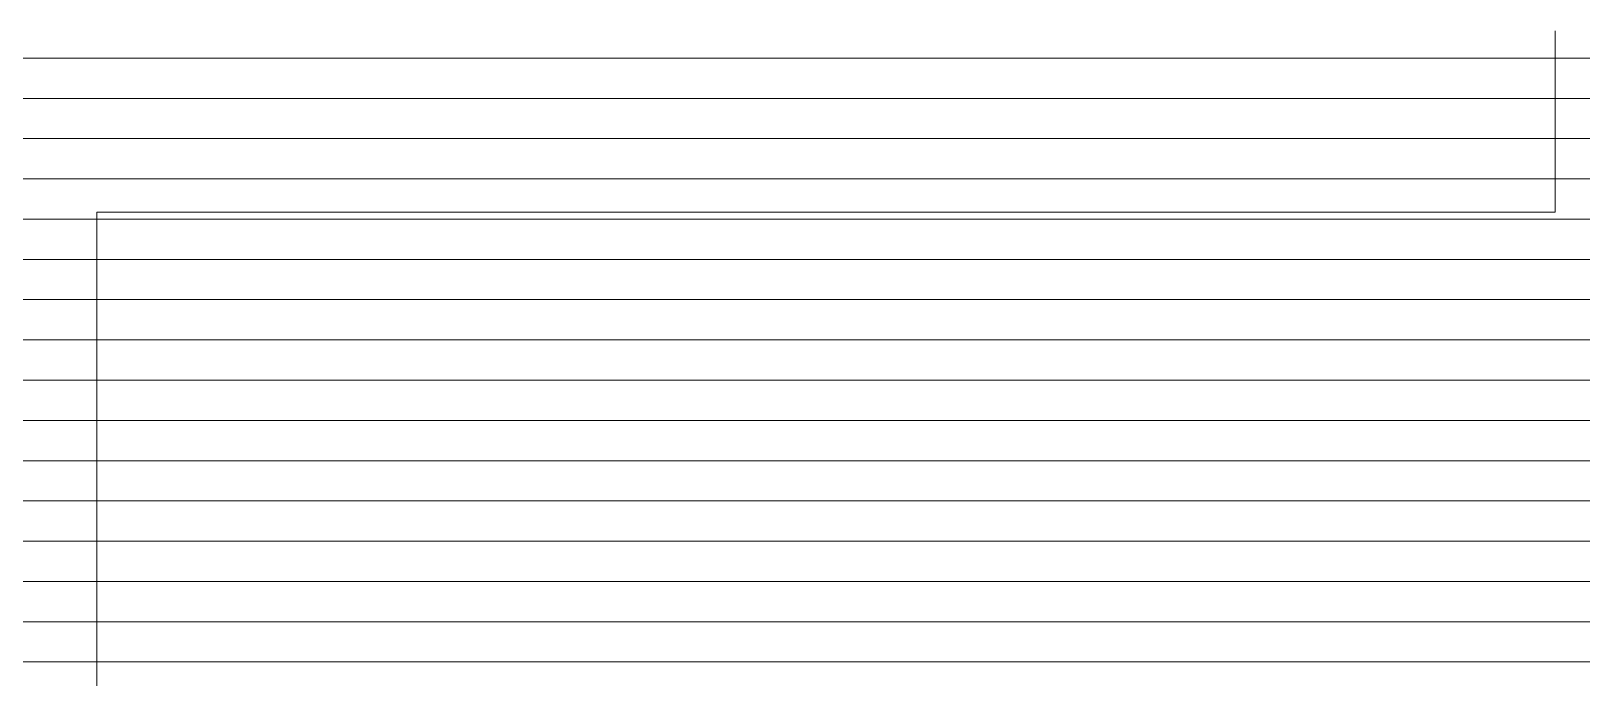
# Model space of a CAD drawing. Header units: metres. Extents: x 48 to 635, y -15 to 39.
# Drawn here: x 58.845 to 62.695, y 13.918 to 15.522 of the extents above; entities that cross this region are included whole.
import ezdxf

# ---------------------------------------------------------------- set-up
doc = ezdxf.new("R2010")
doc.units = ezdxf.units.M
doc.header["$MEASUREMENT"] = 0
doc.linetypes.add('Wipeout_Contour', pattern=[1, 0, -1])
doc.layers.add('Shell - Roof', color=7, linetype='Continuous')
doc.layers.add('Structural - Bearing', color=7, linetype='Continuous')

# ---------------------------------------------------------------- blocks, each defined once
blk = doc.blocks.new('*X19')
at = {"layer": 'Shell - Roof', "color": 23, "linetype": 'Continuous', "lineweight": 13, "true_color": 0xbf8080}
for p, q in [((58.8453, 15.4551), (58.5991, 15.4551)), ((58.8453, 15.4551), (58.5991, 15.4551)), ((59.0915, 15.4551), (58.8453, 15.4551)), ((59.0915, 15.4551), (58.8453, 15.4551)), ((59.3377, 15.4551), (59.0915, 15.4551)), ((59.3377, 15.4551), (59.0915, 15.4551)), ((59.5839, 15.4551), (59.3377, 15.4551)), ((59.5839, 15.4551), (59.3377, 15.4551)), ((59.8301, 15.4551), (59.5839, 15.4551)), ((59.8301, 15.4551), (59.5839, 15.4551)), ((60.0763, 15.4551), (59.8301, 15.4551)), ((60.0763, 15.4551), (59.8301, 15.4551)), ((60.3225, 15.4551), (60.0763, 15.4551)), ((60.3225, 15.4551), (60.0763, 15.4551)), ((60.5687, 15.4551), (60.3225, 15.4551)), ((60.5687, 15.4551), (60.3225, 15.4551)), ((60.8149, 15.4551), (60.5687, 15.4551)), ((60.8149, 15.4551), (60.5687, 15.4551)), ((61.0611, 15.4551), (60.8149, 15.4551)), ((61.0611, 15.4551), (60.8149, 15.4551)), ((61.3073, 15.4551), (61.0611, 15.4551)), ((61.3073, 15.4551), (61.0611, 15.4551)), ((61.5535, 15.4551), (61.3073, 15.4551)), ((61.5535, 15.4551), (61.3073, 15.4551)), ((61.7997, 15.4551), (61.5535, 15.4551)), ((61.7997, 15.4551), (61.5535, 15.4551)), ((62.0459, 15.4551), (61.7997, 15.4551)), ((62.0459, 15.4551), (61.7997, 15.4551)), ((62.2921, 15.4551), (62.0459, 15.4551)), ((62.2921, 15.4551), (62.0459, 15.4551)), ((62.5382, 15.4551), (62.2921, 15.4551)), ((62.5382, 15.4551), (62.2921, 15.4551)), ((62.7844, 15.4551), (62.5382, 15.4551)), ((62.7844, 15.4551), (62.5382, 15.4551)), ((58.8453, 15.3551), (58.5991, 15.3551)), ((58.8453, 15.3551), (58.5991, 15.3551)), ((59.0915, 15.3551), (58.8453, 15.3551)), ((59.0915, 15.3551), (58.8453, 15.3551)), ((59.3377, 15.3551), (59.0915, 15.3551)), ((59.3377, 15.3551), (59.0915, 15.3551)), ((59.5839, 15.3551), (59.3377, 15.3551)), ((59.5839, 15.3551), (59.3377, 15.3551)), ((59.8301, 15.3551), (59.5839, 15.3551)), ((59.8301, 15.3551), (59.5839, 15.3551)), ((60.0763, 15.3551), (59.8301, 15.3551)), ((60.0763, 15.3551), (59.8301, 15.3551)), ((60.3225, 15.3551), (60.0763, 15.3551)), ((60.3225, 15.3551), (60.0763, 15.3551)), ((60.5687, 15.3551), (60.3225, 15.3551)), ((60.5687, 15.3551), (60.3225, 15.3551)), ((60.8149, 15.3551), (60.5687, 15.3551)), ((60.8149, 15.3551), (60.5687, 15.3551)), ((61.0611, 15.3551), (60.8149, 15.3551)), ((61.0611, 15.3551), (60.8149, 15.3551)), ((61.3073, 15.3551), (61.0611, 15.3551)), ((61.3073, 15.3551), (61.0611, 15.3551)), ((61.5535, 15.3551), (61.3073, 15.3551)), ((61.5535, 15.3551), (61.3073, 15.3551)), ((61.7997, 15.3551), (61.5535, 15.3551)), ((61.7997, 15.3551), (61.5535, 15.3551)), ((62.0459, 15.3551), (61.7997, 15.3551)), ((62.0459, 15.3551), (61.7997, 15.3551)), ((62.2921, 15.3551), (62.0459, 15.3551)), ((62.2921, 15.3551), (62.0459, 15.3551)), ((62.5382, 15.3551), (62.2921, 15.3551)), ((62.5382, 15.3551), (62.2921, 15.3551)), ((62.7844, 15.3551), (62.5382, 15.3551)), ((62.7844, 15.3551), (62.5382, 15.3551)), ((58.8453, 15.2551), (58.5991, 15.2551)), ((58.8453, 15.2551), (58.5991, 15.2551)), ((59.0915, 15.2551), (58.8453, 15.2551)), ((59.0915, 15.2551), (58.8453, 15.2551)), ((59.3377, 15.2551), (59.0915, 15.2551)), ((59.3377, 15.2551), (59.0915, 15.2551)), ((59.5839, 15.2551), (59.3377, 15.2551)), ((59.5839, 15.2551), (59.3377, 15.2551)), ((59.8301, 15.2551), (59.5839, 15.2551)), ((59.8301, 15.2551), (59.5839, 15.2551)), ((60.0763, 15.2551), (59.8301, 15.2551)), ((60.0763, 15.2551), (59.8301, 15.2551)), ((60.3225, 15.2551), (60.0763, 15.2551)), ((60.3225, 15.2551), (60.0763, 15.2551)), ((60.5687, 15.2551), (60.3225, 15.2551)), ((60.5687, 15.2551), (60.3225, 15.2551)), ((60.8149, 15.2551), (60.5687, 15.2551)), ((60.8149, 15.2551), (60.5687, 15.2551)), ((61.0611, 15.2551), (60.8149, 15.2551)), ((61.0611, 15.2551), (60.8149, 15.2551)), ((61.3073, 15.2551), (61.0611, 15.2551)), ((61.3073, 15.2551), (61.0611, 15.2551)), ((61.5535, 15.2551), (61.3073, 15.2551)), ((61.5535, 15.2551), (61.3073, 15.2551)), ((61.7997, 15.2551), (61.5535, 15.2551)), ((61.7997, 15.2551), (61.5535, 15.2551)), ((62.0459, 15.2551), (61.7997, 15.2551)), ((62.0459, 15.2551), (61.7997, 15.2551)), ((62.2921, 15.2551), (62.0459, 15.2551)), ((62.2921, 15.2551), (62.0459, 15.2551)), ((62.5382, 15.2551), (62.2921, 15.2551)), ((62.5382, 15.2551), (62.2921, 15.2551)), ((62.7844, 15.2551), (62.5382, 15.2551)), ((62.7844, 15.2551), (62.5382, 15.2551)), ((58.8453, 15.1551), (58.5991, 15.1551)), ((58.8453, 15.1551), (58.5991, 15.1551)), ((59.0915, 15.1551), (58.8453, 15.1551)), ((59.0915, 15.1551), (58.8453, 15.1551)), ((59.3377, 15.1551), (59.0915, 15.1551)), ((59.3377, 15.1551), (59.0915, 15.1551)), ((59.5839, 15.1551), (59.3377, 15.1551)), ((59.5839, 15.1551), (59.3377, 15.1551)), ((59.8301, 15.1551), (59.5839, 15.1551)), ((59.8301, 15.1551), (59.5839, 15.1551)), ((60.0763, 15.1551), (59.8301, 15.1551)), ((60.0763, 15.1551), (59.8301, 15.1551)), ((60.3225, 15.1551), (60.0763, 15.1551)), ((60.3225, 15.1551), (60.0763, 15.1551)), ((60.5687, 15.1551), (60.3225, 15.1551)), ((60.5687, 15.1551), (60.3225, 15.1551)), ((60.8149, 15.1551), (60.5687, 15.1551)), ((60.8149, 15.1551), (60.5687, 15.1551)), ((61.0611, 15.1551), (60.8149, 15.1551)), ((61.0611, 15.1551), (60.8149, 15.1551)), ((61.3073, 15.1551), (61.0611, 15.1551)), ((61.3073, 15.1551), (61.0611, 15.1551)), ((61.5535, 15.1551), (61.3073, 15.1551)), ((61.5535, 15.1551), (61.3073, 15.1551)), ((61.7997, 15.1551), (61.5535, 15.1551)), ((61.7997, 15.1551), (61.5535, 15.1551)), ((62.0459, 15.1551), (61.7997, 15.1551)), ((62.0459, 15.1551), (61.7997, 15.1551)), ((62.2921, 15.1551), (62.0459, 15.1551)), ((62.2921, 15.1551), (62.0459, 15.1551)), ((62.5382, 15.1551), (62.2921, 15.1551)), ((62.5382, 15.1551), (62.2921, 15.1551)), ((62.7844, 15.1551), (62.5382, 15.1551)), ((62.7844, 15.1551), (62.5382, 15.1551)), ((58.8453, 15.0551), (58.5991, 15.0551)), ((58.8453, 15.0551), (58.5991, 15.0551)), ((59.0915, 15.0551), (58.8453, 15.0551)), ((59.0915, 15.0551), (58.8453, 15.0551)), ((59.3377, 15.0551), (59.0915, 15.0551)), ((59.3377, 15.0551), (59.0915, 15.0551)), ((59.5839, 15.0551), (59.3377, 15.0551)), ((59.5839, 15.0551), (59.3377, 15.0551)), ((59.8301, 15.0551), (59.5839, 15.0551)), ((59.8301, 15.0551), (59.5839, 15.0551)), ((60.0763, 15.0551), (59.8301, 15.0551)), ((60.0763, 15.0551), (59.8301, 15.0551)), ((60.3225, 15.0551), (60.0763, 15.0551)), ((60.3225, 15.0551), (60.0763, 15.0551)), ((60.5687, 15.0551), (60.3225, 15.0551)), ((60.5687, 15.0551), (60.3225, 15.0551)), ((60.8149, 15.0551), (60.5687, 15.0551)), ((60.8149, 15.0551), (60.5687, 15.0551)), ((61.0611, 15.0551), (60.8149, 15.0551)), ((61.0611, 15.0551), (60.8149, 15.0551)), ((61.3073, 15.0551), (61.0611, 15.0551)), ((61.3073, 15.0551), (61.0611, 15.0551)), ((61.5535, 15.0551), (61.3073, 15.0551)), ((61.5535, 15.0551), (61.3073, 15.0551)), ((61.7997, 15.0551), (61.5535, 15.0551)), ((61.7997, 15.0551), (61.5535, 15.0551)), ((62.0459, 15.0551), (61.7997, 15.0551)), ((62.0459, 15.0551), (61.7997, 15.0551)), ((62.2921, 15.0551), (62.0459, 15.0551)), ((62.2921, 15.0551), (62.0459, 15.0551)), ((62.5382, 15.0551), (62.2921, 15.0551)), ((62.5382, 15.0551), (62.2921, 15.0551)), ((62.7844, 15.0551), (62.5382, 15.0551)), ((62.7844, 15.0551), (62.5382, 15.0551)), ((58.8453, 14.9551), (58.5991, 14.9551)), ((58.8453, 14.9551), (58.5991, 14.9551)), ((59.0915, 14.9551), (58.8453, 14.9551)), ((59.0915, 14.9551), (58.8453, 14.9551)), ((59.3377, 14.9551), (59.0915, 14.9551)), ((59.3377, 14.9551), (59.0915, 14.9551)), ((59.5839, 14.9551), (59.3377, 14.9551)), ((59.5839, 14.9551), (59.3377, 14.9551)), ((59.8301, 14.9551), (59.5839, 14.9551)), ((59.8301, 14.9551), (59.5839, 14.9551)), ((60.0763, 14.9551), (59.8301, 14.9551)), ((60.0763, 14.9551), (59.8301, 14.9551)), ((60.3225, 14.9551), (60.0763, 14.9551)), ((60.3225, 14.9551), (60.0763, 14.9551)), ((60.5687, 14.9551), (60.3225, 14.9551)), ((60.5687, 14.9551), (60.3225, 14.9551)), ((60.8149, 14.9551), (60.5687, 14.9551)), ((60.8149, 14.9551), (60.5687, 14.9551)), ((61.0611, 14.9551), (60.8149, 14.9551)), ((61.0611, 14.9551), (60.8149, 14.9551)), ((61.3073, 14.9551), (61.0611, 14.9551)), ((61.3073, 14.9551), (61.0611, 14.9551)), ((61.5535, 14.9551), (61.3073, 14.9551)), ((61.5535, 14.9551), (61.3073, 14.9551)), ((61.7997, 14.9551), (61.5535, 14.9551)), ((61.7997, 14.9551), (61.5535, 14.9551)), ((62.0459, 14.9551), (61.7997, 14.9551)), ((62.0459, 14.9551), (61.7997, 14.9551)), ((62.2921, 14.9551), (62.0459, 14.9551)), ((62.2921, 14.9551), (62.0459, 14.9551)), ((62.5382, 14.9551), (62.2921, 14.9551)), ((62.5382, 14.9551), (62.2921, 14.9551)), ((62.7844, 14.9551), (62.5382, 14.9551)), ((62.7844, 14.9551), (62.5382, 14.9551)), ((58.8453, 14.8551), (58.5991, 14.8551)), ((58.8453, 14.8551), (58.5991, 14.8551)), ((59.0915, 14.8551), (58.8453, 14.8551)), ((59.0915, 14.8551), (58.8453, 14.8551)), ((59.3377, 14.8551), (59.0915, 14.8551)), ((59.3377, 14.8551), (59.0915, 14.8551)), ((59.5839, 14.8551), (59.3377, 14.8551)), ((59.5839, 14.8551), (59.3377, 14.8551)), ((59.8301, 14.8551), (59.5839, 14.8551)), ((59.8301, 14.8551), (59.5839, 14.8551)), ((60.0763, 14.8551), (59.8301, 14.8551)), ((60.0763, 14.8551), (59.8301, 14.8551)), ((60.3225, 14.8551), (60.0763, 14.8551)), ((60.3225, 14.8551), (60.0763, 14.8551)), ((60.5687, 14.8551), (60.3225, 14.8551)), ((60.5687, 14.8551), (60.3225, 14.8551)), ((60.8149, 14.8551), (60.5687, 14.8551)), ((60.8149, 14.8551), (60.5687, 14.8551)), ((61.0611, 14.8551), (60.8149, 14.8551)), ((61.0611, 14.8551), (60.8149, 14.8551)), ((61.3073, 14.8551), (61.0611, 14.8551)), ((61.3073, 14.8551), (61.0611, 14.8551)), ((61.5535, 14.8551), (61.3073, 14.8551)), ((61.5535, 14.8551), (61.3073, 14.8551)), ((61.7997, 14.8551), (61.5535, 14.8551)), ((61.7997, 14.8551), (61.5535, 14.8551)), ((62.0459, 14.8551), (61.7997, 14.8551)), ((62.0459, 14.8551), (61.7997, 14.8551)), ((62.2921, 14.8551), (62.0459, 14.8551)), ((62.2921, 14.8551), (62.0459, 14.8551)), ((62.5382, 14.8551), (62.2921, 14.8551)), ((62.5382, 14.8551), (62.2921, 14.8551)), ((62.7844, 14.8551), (62.5382, 14.8551)), ((62.7844, 14.8551), (62.5382, 14.8551)), ((58.8453, 14.7551), (58.5991, 14.7551)), ((58.8453, 14.7551), (58.5991, 14.7551)), ((59.0915, 14.7551), (58.8453, 14.7551)), ((59.0915, 14.7551), (58.8453, 14.7551)), ((59.3377, 14.7551), (59.0915, 14.7551)), ((59.3377, 14.7551), (59.0915, 14.7551)), ((59.5839, 14.7551), (59.3377, 14.7551)), ((59.5839, 14.7551), (59.3377, 14.7551)), ((59.8301, 14.7551), (59.5839, 14.7551)), ((59.8301, 14.7551), (59.5839, 14.7551)), ((60.0763, 14.7551), (59.8301, 14.7551)), ((60.0763, 14.7551), (59.8301, 14.7551)), ((60.3225, 14.7551), (60.0763, 14.7551)), ((60.3225, 14.7551), (60.0763, 14.7551)), ((60.5687, 14.7551), (60.3225, 14.7551)), ((60.5687, 14.7551), (60.3225, 14.7551)), ((60.8149, 14.7551), (60.5687, 14.7551)), ((60.8149, 14.7551), (60.5687, 14.7551)), ((61.0611, 14.7551), (60.8149, 14.7551)), ((61.0611, 14.7551), (60.8149, 14.7551)), ((61.3073, 14.7551), (61.0611, 14.7551)), ((61.3073, 14.7551), (61.0611, 14.7551)), ((61.5535, 14.7551), (61.3073, 14.7551)), ((61.5535, 14.7551), (61.3073, 14.7551)), ((61.7997, 14.7551), (61.5535, 14.7551)), ((61.7997, 14.7551), (61.5535, 14.7551)), ((62.0459, 14.7551), (61.7997, 14.7551)), ((62.0459, 14.7551), (61.7997, 14.7551)), ((62.2921, 14.7551), (62.0459, 14.7551)), ((62.2921, 14.7551), (62.0459, 14.7551)), ((62.5382, 14.7551), (62.2921, 14.7551)), ((62.5382, 14.7551), (62.2921, 14.7551)), ((62.7844, 14.7551), (62.5382, 14.7551)), ((62.7844, 14.7551), (62.5382, 14.7551)), ((58.8453, 14.6551), (58.5991, 14.6551)), ((58.8453, 14.6551), (58.5991, 14.6551)), ((59.0915, 14.6551), (58.8453, 14.6551)), ((59.0915, 14.6551), (58.8453, 14.6551)), ((59.3377, 14.6551), (59.0915, 14.6551)), ((59.3377, 14.6551), (59.0915, 14.6551)), ((59.5839, 14.6551), (59.3377, 14.6551)), ((59.5839, 14.6551), (59.3377, 14.6551)), ((59.8301, 14.6551), (59.5839, 14.6551)), ((59.8301, 14.6551), (59.5839, 14.6551)), ((60.0763, 14.6551), (59.8301, 14.6551)), ((60.0763, 14.6551), (59.8301, 14.6551)), ((60.3225, 14.6551), (60.0763, 14.6551)), ((60.3225, 14.6551), (60.0763, 14.6551)), ((60.5687, 14.6551), (60.3225, 14.6551)), ((60.5687, 14.6551), (60.3225, 14.6551)), ((60.8149, 14.6551), (60.5687, 14.6551)), ((60.8149, 14.6551), (60.5687, 14.6551)), ((61.0611, 14.6551), (60.8149, 14.6551)), ((61.0611, 14.6551), (60.8149, 14.6551)), ((61.3073, 14.6551), (61.0611, 14.6551)), ((61.3073, 14.6551), (61.0611, 14.6551)), ((61.5535, 14.6551), (61.3073, 14.6551)), ((61.5535, 14.6551), (61.3073, 14.6551)), ((61.7997, 14.6551), (61.5535, 14.6551)), ((61.7997, 14.6551), (61.5535, 14.6551)), ((62.0459, 14.6551), (61.7997, 14.6551)), ((62.0459, 14.6551), (61.7997, 14.6551)), ((62.2921, 14.6551), (62.0459, 14.6551)), ((62.2921, 14.6551), (62.0459, 14.6551)), ((62.5382, 14.6551), (62.2921, 14.6551)), ((62.5382, 14.6551), (62.2921, 14.6551)), ((62.7844, 14.6551), (62.5382, 14.6551)), ((62.7844, 14.6551), (62.5382, 14.6551)), ((58.8453, 14.5551), (58.5991, 14.5551)), ((58.8453, 14.5551), (58.5991, 14.5551)), ((59.0915, 14.5551), (58.8453, 14.5551)), ((59.0915, 14.5551), (58.8453, 14.5551)), ((59.3377, 14.5551), (59.0915, 14.5551)), ((59.3377, 14.5551), (59.0915, 14.5551)), ((59.5839, 14.5551), (59.3377, 14.5551)), ((59.5839, 14.5551), (59.3377, 14.5551)), ((59.8301, 14.5551), (59.5839, 14.5551)), ((59.8301, 14.5551), (59.5839, 14.5551)), ((60.0763, 14.5551), (59.8301, 14.5551)), ((60.0763, 14.5551), (59.8301, 14.5551)), ((60.3225, 14.5551), (60.0763, 14.5551)), ((60.3225, 14.5551), (60.0763, 14.5551)), ((60.5687, 14.5551), (60.3225, 14.5551)), ((60.5687, 14.5551), (60.3225, 14.5551)), ((60.8149, 14.5551), (60.5687, 14.5551)), ((60.8149, 14.5551), (60.5687, 14.5551)), ((61.0611, 14.5551), (60.8149, 14.5551)), ((61.0611, 14.5551), (60.8149, 14.5551)), ((61.3073, 14.5551), (61.0611, 14.5551)), ((61.3073, 14.5551), (61.0611, 14.5551)), ((61.5535, 14.5551), (61.3073, 14.5551)), ((61.5535, 14.5551), (61.3073, 14.5551)), ((61.7997, 14.5551), (61.5535, 14.5551)), ((61.7997, 14.5551), (61.5535, 14.5551)), ((62.0459, 14.5551), (61.7997, 14.5551)), ((62.0459, 14.5551), (61.7997, 14.5551)), ((62.2921, 14.5551), (62.0459, 14.5551)), ((62.2921, 14.5551), (62.0459, 14.5551)), ((62.5382, 14.5551), (62.2921, 14.5551)), ((62.5382, 14.5551), (62.2921, 14.5551)), ((62.7844, 14.5551), (62.5382, 14.5551)), ((62.7844, 14.5551), (62.5382, 14.5551)), ((58.8453, 14.4551), (58.5991, 14.4551)), ((58.8453, 14.4551), (58.5991, 14.4551)), ((59.0915, 14.4551), (58.8453, 14.4551)), ((59.0915, 14.4551), (58.8453, 14.4551)), ((59.3377, 14.4551), (59.0915, 14.4551)), ((59.3377, 14.4551), (59.0915, 14.4551)), ((59.5839, 14.4551), (59.3377, 14.4551)), ((59.5839, 14.4551), (59.3377, 14.4551)), ((59.8301, 14.4551), (59.5839, 14.4551)), ((59.8301, 14.4551), (59.5839, 14.4551)), ((60.0763, 14.4551), (59.8301, 14.4551)), ((60.0763, 14.4551), (59.8301, 14.4551)), ((60.3225, 14.4551), (60.0763, 14.4551)), ((60.3225, 14.4551), (60.0763, 14.4551)), ((60.5687, 14.4551), (60.3225, 14.4551)), ((60.5687, 14.4551), (60.3225, 14.4551)), ((60.8149, 14.4551), (60.5687, 14.4551)), ((60.8149, 14.4551), (60.5687, 14.4551)), ((61.0611, 14.4551), (60.8149, 14.4551)), ((61.0611, 14.4551), (60.8149, 14.4551)), ((61.3073, 14.4551), (61.0611, 14.4551)), ((61.3073, 14.4551), (61.0611, 14.4551)), ((61.5535, 14.4551), (61.3073, 14.4551)), ((61.5535, 14.4551), (61.3073, 14.4551)), ((61.7997, 14.4551), (61.5535, 14.4551)), ((61.7997, 14.4551), (61.5535, 14.4551)), ((62.0459, 14.4551), (61.7997, 14.4551)), ((62.0459, 14.4551), (61.7997, 14.4551)), ((62.2921, 14.4551), (62.0459, 14.4551)), ((62.2921, 14.4551), (62.0459, 14.4551)), ((62.5382, 14.4551), (62.2921, 14.4551)), ((62.5382, 14.4551), (62.2921, 14.4551)), ((62.7844, 14.4551), (62.5382, 14.4551)), ((62.7844, 14.4551), (62.5382, 14.4551)), ((58.8453, 14.3551), (58.5991, 14.3551)), ((58.8453, 14.3551), (58.5991, 14.3551)), ((59.0915, 14.3551), (58.8453, 14.3551)), ((59.0915, 14.3551), (58.8453, 14.3551)), ((59.3377, 14.3551), (59.0915, 14.3551)), ((59.3377, 14.3551), (59.0915, 14.3551)), ((59.5839, 14.3551), (59.3377, 14.3551)), ((59.5839, 14.3551), (59.3377, 14.3551)), ((59.8301, 14.3551), (59.5839, 14.3551)), ((59.8301, 14.3551), (59.5839, 14.3551)), ((60.0763, 14.3551), (59.8301, 14.3551)), ((60.0763, 14.3551), (59.8301, 14.3551)), ((60.3225, 14.3551), (60.0763, 14.3551)), ((60.3225, 14.3551), (60.0763, 14.3551)), ((60.5687, 14.3551), (60.3225, 14.3551)), ((60.5687, 14.3551), (60.3225, 14.3551)), ((60.8149, 14.3551), (60.5687, 14.3551)), ((60.8149, 14.3551), (60.5687, 14.3551)), ((61.0611, 14.3551), (60.8149, 14.3551)), ((61.0611, 14.3551), (60.8149, 14.3551)), ((61.3073, 14.3551), (61.0611, 14.3551)), ((61.3073, 14.3551), (61.0611, 14.3551)), ((61.5535, 14.3551), (61.3073, 14.3551)), ((61.5535, 14.3551), (61.3073, 14.3551)), ((61.7997, 14.3551), (61.5535, 14.3551)), ((61.7997, 14.3551), (61.5535, 14.3551)), ((62.0459, 14.3551), (61.7997, 14.3551)), ((62.0459, 14.3551), (61.7997, 14.3551)), ((62.2921, 14.3551), (62.0459, 14.3551)), ((62.2921, 14.3551), (62.0459, 14.3551)), ((62.5382, 14.3551), (62.2921, 14.3551)), ((62.5382, 14.3551), (62.2921, 14.3551)), ((62.7844, 14.3551), (62.5382, 14.3551)), ((62.7844, 14.3551), (62.5382, 14.3551)), ((58.8453, 14.2551), (58.5991, 14.2551)), ((58.8453, 14.2551), (58.5991, 14.2551)), ((59.0915, 14.2551), (58.8453, 14.2551)), ((59.0915, 14.2551), (58.8453, 14.2551)), ((59.3377, 14.2551), (59.0915, 14.2551)), ((59.3377, 14.2551), (59.0915, 14.2551)), ((59.5839, 14.2551), (59.3377, 14.2551)), ((59.5839, 14.2551), (59.3377, 14.2551)), ((59.8301, 14.2551), (59.5839, 14.2551)), ((59.8301, 14.2551), (59.5839, 14.2551)), ((60.0763, 14.2551), (59.8301, 14.2551)), ((60.0763, 14.2551), (59.8301, 14.2551)), ((60.3225, 14.2551), (60.0763, 14.2551)), ((60.3225, 14.2551), (60.0763, 14.2551)), ((60.5687, 14.2551), (60.3225, 14.2551)), ((60.5687, 14.2551), (60.3225, 14.2551)), ((60.8149, 14.2551), (60.5687, 14.2551)), ((60.8149, 14.2551), (60.5687, 14.2551)), ((61.0611, 14.2551), (60.8149, 14.2551)), ((61.0611, 14.2551), (60.8149, 14.2551)), ((61.3073, 14.2551), (61.0611, 14.2551)), ((61.3073, 14.2551), (61.0611, 14.2551)), ((61.5535, 14.2551), (61.3073, 14.2551)), ((61.5535, 14.2551), (61.3073, 14.2551)), ((61.7997, 14.2551), (61.5535, 14.2551)), ((61.7997, 14.2551), (61.5535, 14.2551)), ((62.0459, 14.2551), (61.7997, 14.2551)), ((62.0459, 14.2551), (61.7997, 14.2551)), ((62.2921, 14.2551), (62.0459, 14.2551)), ((62.2921, 14.2551), (62.0459, 14.2551)), ((62.5382, 14.2551), (62.2921, 14.2551)), ((62.5382, 14.2551), (62.2921, 14.2551)), ((62.7844, 14.2551), (62.5382, 14.2551)), ((62.7844, 14.2551), (62.5382, 14.2551)), ((58.8453, 14.1551), (58.5991, 14.1551)), ((58.8453, 14.1551), (58.5991, 14.1551)), ((59.0915, 14.1551), (58.8453, 14.1551)), ((59.0915, 14.1551), (58.8453, 14.1551)), ((59.3377, 14.1551), (59.0915, 14.1551)), ((59.3377, 14.1551), (59.0915, 14.1551)), ((59.5839, 14.1551), (59.3377, 14.1551)), ((59.5839, 14.1551), (59.3377, 14.1551)), ((59.8301, 14.1551), (59.5839, 14.1551)), ((59.8301, 14.1551), (59.5839, 14.1551)), ((60.0763, 14.1551), (59.8301, 14.1551)), ((60.0763, 14.1551), (59.8301, 14.1551)), ((60.3225, 14.1551), (60.0763, 14.1551)), ((60.3225, 14.1551), (60.0763, 14.1551)), ((60.5687, 14.1551), (60.3225, 14.1551)), ((60.5687, 14.1551), (60.3225, 14.1551)), ((60.8149, 14.1551), (60.5687, 14.1551)), ((60.8149, 14.1551), (60.5687, 14.1551)), ((61.0611, 14.1551), (60.8149, 14.1551)), ((61.0611, 14.1551), (60.8149, 14.1551)), ((61.3073, 14.1551), (61.0611, 14.1551)), ((61.3073, 14.1551), (61.0611, 14.1551)), ((61.5535, 14.1551), (61.3073, 14.1551)), ((61.5535, 14.1551), (61.3073, 14.1551)), ((61.7997, 14.1551), (61.5535, 14.1551)), ((61.7997, 14.1551), (61.5535, 14.1551)), ((62.0459, 14.1551), (61.7997, 14.1551)), ((62.0459, 14.1551), (61.7997, 14.1551)), ((62.2921, 14.1551), (62.0459, 14.1551)), ((62.2921, 14.1551), (62.0459, 14.1551)), ((62.5382, 14.1551), (62.2921, 14.1551)), ((62.5382, 14.1551), (62.2921, 14.1551)), ((62.7844, 14.1551), (62.5382, 14.1551)), ((62.7844, 14.1551), (62.5382, 14.1551)), ((58.8453, 14.0551), (58.5991, 14.0551)), ((58.8453, 14.0551), (58.5991, 14.0551)), ((59.0915, 14.0551), (58.8453, 14.0551)), ((59.0915, 14.0551), (58.8453, 14.0551)), ((59.3377, 14.0551), (59.0915, 14.0551)), ((59.3377, 14.0551), (59.0915, 14.0551)), ((59.5839, 14.0551), (59.3377, 14.0551)), ((59.5839, 14.0551), (59.3377, 14.0551)), ((59.8301, 14.0551), (59.5839, 14.0551)), ((59.8301, 14.0551), (59.5839, 14.0551)), ((60.0763, 14.0551), (59.8301, 14.0551)), ((60.0763, 14.0551), (59.8301, 14.0551)), ((60.3225, 14.0551), (60.0763, 14.0551)), ((60.3225, 14.0551), (60.0763, 14.0551)), ((60.5687, 14.0551), (60.3225, 14.0551)), ((60.5687, 14.0551), (60.3225, 14.0551)), ((60.8149, 14.0551), (60.5687, 14.0551)), ((60.8149, 14.0551), (60.5687, 14.0551)), ((61.0611, 14.0551), (60.8149, 14.0551)), ((61.0611, 14.0551), (60.8149, 14.0551)), ((61.3073, 14.0551), (61.0611, 14.0551)), ((61.3073, 14.0551), (61.0611, 14.0551)), ((61.5535, 14.0551), (61.3073, 14.0551)), ((61.5535, 14.0551), (61.3073, 14.0551)), ((61.7997, 14.0551), (61.5535, 14.0551)), ((61.7997, 14.0551), (61.5535, 14.0551)), ((62.0459, 14.0551), (61.7997, 14.0551)), ((62.0459, 14.0551), (61.7997, 14.0551)), ((62.2921, 14.0551), (62.0459, 14.0551)), ((62.2921, 14.0551), (62.0459, 14.0551)), ((62.5382, 14.0551), (62.2921, 14.0551)), ((62.5382, 14.0551), (62.2921, 14.0551)), ((62.7844, 14.0551), (62.5382, 14.0551)), ((62.7844, 14.0551), (62.5382, 14.0551)), ((58.8453, 13.9551), (58.5991, 13.9551)), ((58.8453, 13.9551), (58.5991, 13.9551)), ((59.0915, 13.9551), (58.8453, 13.9551)), ((59.0915, 13.9551), (58.8453, 13.9551)), ((59.3377, 13.9551), (59.0915, 13.9551)), ((59.3377, 13.9551), (59.0915, 13.9551)), ((59.5839, 13.9551), (59.3377, 13.9551)), ((59.5839, 13.9551), (59.3377, 13.9551)), ((59.8301, 13.9551), (59.5839, 13.9551)), ((59.8301, 13.9551), (59.5839, 13.9551)), ((60.0763, 13.9551), (59.8301, 13.9551)), ((60.0763, 13.9551), (59.8301, 13.9551)), ((60.3225, 13.9551), (60.0763, 13.9551)), ((60.3225, 13.9551), (60.0763, 13.9551)), ((60.5687, 13.9551), (60.3225, 13.9551)), ((60.5687, 13.9551), (60.3225, 13.9551)), ((60.8149, 13.9551), (60.5687, 13.9551)), ((60.8149, 13.9551), (60.5687, 13.9551)), ((61.0611, 13.9551), (60.8149, 13.9551)), ((61.0611, 13.9551), (60.8149, 13.9551)), ((61.3073, 13.9551), (61.0611, 13.9551)), ((61.3073, 13.9551), (61.0611, 13.9551)), ((61.5535, 13.9551), (61.3073, 13.9551)), ((61.5535, 13.9551), (61.3073, 13.9551)), ((61.7997, 13.9551), (61.5535, 13.9551)), ((61.7997, 13.9551), (61.5535, 13.9551)), ((62.0459, 13.9551), (61.7997, 13.9551)), ((62.0459, 13.9551), (61.7997, 13.9551)), ((62.2921, 13.9551), (62.0459, 13.9551)), ((62.2921, 13.9551), (62.0459, 13.9551)), ((62.5382, 13.9551), (62.2921, 13.9551)), ((62.5382, 13.9551), (62.2921, 13.9551)), ((62.7844, 13.9551), (62.5382, 13.9551)), ((62.7844, 13.9551), (62.5382, 13.9551))]:
    blk.add_line(p, q, dxfattribs=at)

msp = doc.modelspace()

# ---------------------------------------------------------------- wipeouts: each hides what was drawn before it
at = {"color": 254, "linetype": 'Wipeout_Contour', "lineweight": 0, "ltscale": 192.66194}
msp.add_wipeout([(62.1785, 15.5224), (62.6285, 15.0724), (62.6285, 15.5224)], dxfattribs=at).dxf.layer = 'Structural - Bearing'

# ---------------------------------------------------------------- next in the draw order: wipeouts: each hides what was drawn before it
at = {"color": 254, "linetype": 'Wipeout_Contour', "lineweight": 0, "ltscale": 249.979154}
msp.add_wipeout([(62.1785, 15.5224), (59.0085, 15.5224), (59.0085, 15.0724), (62.1785, 15.0724)], dxfattribs=at).dxf.layer = 'Structural - Bearing'

# ---------------------------------------------------------------- next in the draw order: wipeouts: each hides what was drawn before it
at = {"color": 254, "linetype": 'Wipeout_Contour', "lineweight": 0, "ltscale": 192.850951}
msp.add_wipeout([(62.1785, 15.0724), (62.6285, 15.0724), (62.1785, 15.5224)], dxfattribs=at).dxf.layer = 'Structural - Bearing'

# ---------------------------------------------------------------- next in the draw order: linework, layer by layer
at = {"layer": 'Structural - Bearing', "color": 251, "linetype": 'Continuous', "lineweight": 20, "true_color": 0x6a6a6a, "flags": 128}
for points in [[(62.6285, 15.0724), (62.6285, 15.5224)], [(59.0085, 15.0724), (62.6285, 15.0724)]]:
    msp.add_lwpolyline(points, dxfattribs=at)

# ---------------------------------------------------------------- next in the draw order: wipeouts: each hides what was drawn before it
at = {"color": 254, "linetype": 'Wipeout_Contour', "lineweight": 0, "ltscale": 240.908278}
msp.add_wipeout([(58.5585, 17.5224), (58.5585, 6.3786), (59.0085, 6.3872), (59.0085, 17.5224)], dxfattribs=at).dxf.layer = 'Structural - Bearing'

# ---------------------------------------------------------------- next in the draw order: linework, layer by layer
at = {"layer": 'Structural - Bearing', "color": 251, "linetype": 'Continuous', "lineweight": 20, "true_color": 0x6a6a6a, "flags": 128}
msp.add_lwpolyline([(59.0085, 6.3872), (59.0085, 15.0724)], dxfattribs=at)

# ---------------------------------------------------------------- next in the draw order: block references
at = {"layer": 'Shell - Roof', "color": 23, "linetype": 'Continuous', "lineweight": 13, "true_color": 0xbf8080}
msp.add_blockref('*X19', (0, 0), dxfattribs=at)

doc.saveas('drawing.dxf')
